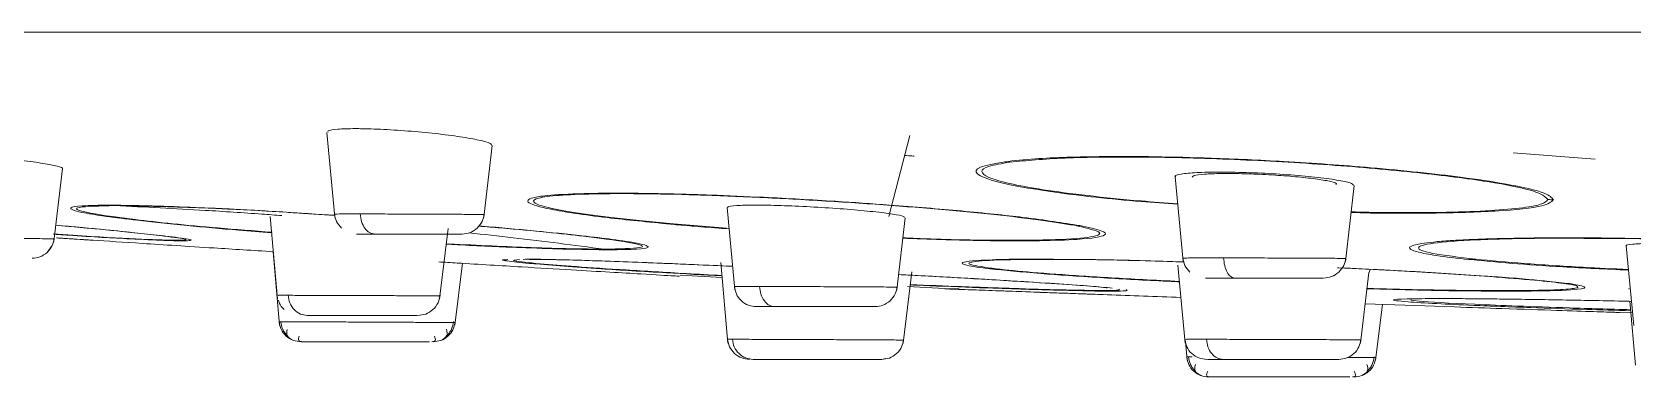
# Model space of a CAD drawing. Extents: x 2239 to 2659, y -1043 to -449.
# Drawn here: x 2348.41 to 2355.69, y -604.56 to -602.99 of the extents above; entities that cross this region are included whole.
import ezdxf

# ---------------------------------------------------------------- set-up
doc = ezdxf.new("R2010")
doc.units = 0
doc.header["$LTSCALE"] = 7
doc.header["$MEASUREMENT"] = 0
doc.layers.get('0').update_dxf_attribs({"color": 2, "linetype": 'CONTINUOUS'})

msp = doc.modelspace()

# ---------------------------------------------------------------- linework, layer by layer
at = {"color": 8, "linetype": 'Continuous', "lineweight": 15}
for p, q in [((2362.2509, -602.9948), (2340.4286, -602.9948)), ((2351.5668, -603.8864), (2351.326, -603.8675)), ((2348.8581, -603.9059), (2348.9931, -603.9206)), ((2348.8755, -603.9078), (2349.015, -603.9224)), ((2353.6842, -604.4722), (2353.66, -604.4721))]:
    msp.add_line(p, q, dxfattribs=at)
at = {"color": 7, "linetype": 'Continuous', "lineweight": 15}
for p, q in [((2349.7498, -603.4513), (2349.7858, -603.8366)), ((2350.4632, -603.8366), (2350.5013, -603.5102)), ((2352.3046, -603.8336), (2352.401, -603.4659)), ((2355.1443, -603.5445), (2355.5172, -603.5733)), ((2348.508, -603.9467), (2348.5474, -603.616)), ((2353.6072, -603.6526), (2353.6443, -604.038)), ((2354.3815, -604.038), (2354.4209, -603.6925)), ((2351.5694, -603.7929), (2351.6042, -604.1678)), ((2349.4914, -603.8338), (2349.525, -604.208)), ((2349.6431, -603.8196), (2349.7865, -603.8291)), ((2349.6971, -603.8225), (2349.7862, -603.8281)), ((2352.3415, -604.1678), (2352.3801, -603.839)), ((2350.2623, -604.208), (2350.3008, -603.888)), ((2355.6292, -603.9344), (2355.53, -603.9327)), ((2348.4776, -603.9971), (2348.5005, -603.966)), ((2349.5046, -603.9936), (2349.5338, -604.3276)), ((2355.6584, -603.9676), (2355.6932, -604.3293)), ((2350.3313, -604.3276), (2350.3658, -604.0466)), ((2351.5411, -604.0429), (2351.5735, -604.4091)), ((2352.3706, -604.4091), (2352.41, -604.0853)), ((2353.1588, -604.0294), (2353.102, -604.029)), ((2353.6203, -604.0548), (2353.6528, -604.4091)), ((2354.4499, -604.4091), (2354.4879, -604.0884)), ((2354.4902, -604.0876), (2354.4937, -604.0745)), ((2354.7551, -604.0883), (2355.0138, -604.105)), ((2354.772, -604.0887), (2355.0199, -604.1051)), ((2351.3564, -604.1008), (2351.547, -604.1103)), ((2352.3498, -604.0973), (2352.6765, -604.1152)), ((2352.3907, -604.1524), (2352.5865, -604.1622)), ((2355.6702, -604.1608), (2355.6705, -604.1644)), ((2354.471, -604.2309), (2354.8782, -604.2449)), ((2354.519, -604.4876), (2354.5502, -604.2336)), ((2354.6816, -604.2089), (2354.7763, -604.207)), ((2355.6755, -604.2192), (2355.7015, -604.5094)), ((2355.6005, -604.2681), (2355.6875, -604.2699)), ((2353.6528, -604.4091), (2353.6528, -604.4092)), ((2353.6538, -604.4012), (2353.6614, -604.4876)), ((2352.273, -604.4834), (2352.2919, -604.4799))]:
    msp.add_line(p, q, dxfattribs=at)
for centre, radius, start, end in [((2352.8821, -603.1126), 0.4747, 264.01658, 266.83003), ((2355.3507, -603.1861), 0.5721, 265.19477, 267.75945), ((2351.3078, -603.7103), 0.1582, 271.67166, 276.58876), ((2353.1827, -603.4055), 0.4694, 265.87516, 268.84498), ((2349.0439, -603.4407), 0.4826, 263.96204, 266.56881), ((2350.709, -603.5451), 0.5036, 267.14885, 271.13528), ((2352.7809, -603.5515), 0.5202, 268.2544, 271.35769), ((2354.7671, -603.933), 0.1558, 265.60331, 271.80096), ((2354.9428, -603.6149), 0.4143, 270.02856, 274.391), ((2352.6971, -603.9639), 0.1528, 262.27624, 269.63812)]:
    msp.add_arc(centre, radius, start, end, dxfattribs=at)
for points, knots in [([(2350.4961, -603.5096), (2350.4974, -603.5079), (2350.5013, -603.5025), (2350.4622, -603.4903), (2350.3853, -603.4749), (2350.2763, -603.4598), (2350.1507, -603.4469), (2350.0224, -603.4378), (2349.9325, -603.4345), (2349.8558, -603.4339), (2349.7943, -603.436), (2349.7516, -603.4422), (2349.754, -603.4485), (2349.7549, -603.4508)], [0, 0, 0, 0, 0.051295, 0.158063, 0.265348, 0.372916, 0.480386, 0.587417, 0.693854, 0.726947, 0.832884, 0.938819, 1, 1, 1, 1]), ([(2348.5454, -603.6158), (2348.5461, -603.6156), (2348.5532, -603.6132), (2348.5265, -603.605), (2348.4644, -603.5923), (2348.3648, -603.5781), (2348.2441, -603.5644), (2348.1146, -603.5526), (2347.9921, -603.5443), (2347.9124, -603.5412), (2347.8778, -603.541), (2347.8696, -603.541)], [0, 0, 0, 0, 0.014594, 0.148651, 0.283246, 0.418367, 0.553769, 0.689075, 0.823935, 0.958194, 1, 1, 1, 1]), ([(2352.3772, -603.5564), (2352.3894, -603.5571), (2352.4068, -603.5581), (2352.4171, -603.5589), (2352.4202, -603.5591)], [0, 0, 0, 0, 0.693593, 1, 1, 1, 1]), ([(2352.8326, -603.5846), (2352.876, -603.58), (2352.9901, -603.5677), (2353.2305, -603.56), (2353.5139, -603.561), (2353.7908, -603.5682), (2354.1275, -603.5837), (2354.5299, -603.6124), (2354.8764, -603.649), (2355.1428, -603.6893), (2355.3013, -603.7255), (2355.3201, -603.748), (2355.3284, -603.7578)], [0, 0, 0, 0, 0.075029, 0.197005, 0.27133, 0.346513, 0.439645, 0.554584, 0.691245, 0.778975, 0.903378, 1, 1, 1, 1]), ([(2352.8558, -603.5865), (2352.9319, -603.5793), (2353.0839, -603.5649), (2353.4506, -603.561), (2353.8741, -603.5723), (2354.3143, -603.5973), (2354.7205, -603.6331), (2355.0446, -603.6748), (2355.2635, -603.7184), (2355.2897, -603.7436), (2355.3028, -603.7562)], [0, 0, 0, 0, 0.125231, 0.250189, 0.375104, 0.500016, 0.624967, 0.749984, 0.875039, 1, 1, 1, 1]), ([(2354.4191, -603.6923), (2354.4165, -603.6887), (2354.411, -603.681), (2354.3469, -603.6677), (2354.2471, -603.6545), (2354.1196, -603.6431), (2353.9808, -603.635), (2353.8764, -603.6321), (2353.7827, -603.6314), (2353.6992, -603.6332), (2353.631, -603.64), (2353.6014, -603.6469), (2353.609, -603.6518), (2353.6099, -603.6524)], [0, 0, 0, 0, 0.097622, 0.204728, 0.31202, 0.419262, 0.526235, 0.632834, 0.666047, 0.772328, 0.878599, 0.985058, 1, 1, 1, 1]), ([(2353.6849, -603.6554), (2353.686, -603.6527), (2353.6882, -603.6469), (2353.7364, -603.6409), (2353.7969, -603.6385), (2353.8685, -603.6381), (2353.9501, -603.6396), (2354.0626, -603.6451), (2354.1694, -603.6535), (2354.2595, -603.6638), (2354.3191, -603.6748), (2354.3461, -603.6832), (2354.3399, -603.6868), (2354.3386, -603.6876)], [0, 0, 0, 0, 0.09063, 0.1967614, 0.3025035, 0.3355518, 0.4409608, 0.5463624, 0.6519865, 0.757995, 0.864358, 0.9708769, 1, 1, 1, 1]), ([(2351.3125, -603.8684), (2351.2119, -603.8586), (2350.9837, -603.8363), (2350.7572, -603.8017), (2350.6496, -603.7704), (2350.6665, -603.7501), (2350.7569, -603.7361), (2350.9161, -603.7276), (2351.1751, -603.7269), (2351.467, -603.7345), (2351.7592, -603.7469), (2352.0375, -603.7624), (2352.3447, -603.7835), (2352.6426, -603.8083), (2352.9591, -603.8409), (2353.0959, -603.8626), (2353.1733, -603.8749)], [0, 0, 0, 0, 0.074615, 0.16938, 0.250129, 0.329998, 0.374963, 0.445821, 0.527698, 0.594305, 0.645628, 0.711559, 0.762412, 0.834132, 0.906183, 1, 1, 1, 1]), ([(2351.326, -603.8675), (2351.2425, -603.8594), (2351.0754, -603.8434), (2350.8844, -603.8182), (2350.7502, -603.7939), (2350.6843, -603.7718), (2350.6894, -603.7532), (2350.7652, -603.7393), (2350.9088, -603.731), (2351.1093, -603.7287), (2351.3582, -603.7326), (2351.642, -603.7427), (2351.9431, -603.758), (2352.2462, -603.7775), (2352.534, -603.8002), (2352.7904, -603.8249), (2353.007, -603.8501), (2353.1016, -603.8659), (2353.149, -603.8738)], [0, 0, 0, 0, 0.062538, 0.125102, 0.187667, 0.250202, 0.312721, 0.375203, 0.437696, 0.500186, 0.562621, 0.625086, 0.68759, 0.750068, 0.812531, 0.87498, 0.937473, 1, 1, 1, 1]), ([(2348.759, -603.7821), (2348.7633, -603.7825), (2348.772, -603.7833), (2348.7807, -603.7838), (2348.785, -603.784)], [0, 0, 0, 0, 0.499933, 1, 1, 1, 1]), ([(2352.3747, -603.8383), (2352.3753, -603.8367), (2352.3769, -603.8324), (2352.328, -603.8229), (2352.2392, -603.8115), (2352.1185, -603.8004), (2351.982, -603.7911), (2351.8447, -603.7845), (2351.7501, -603.7822), (2351.6704, -603.7817), (2351.6084, -603.7835), (2351.5686, -603.7877), (2351.5735, -603.7919), (2351.575, -603.7931)], [0, 0, 0, 0, 0.066406, 0.173371, 0.280551, 0.387838, 0.49507, 0.602122, 0.708938, 0.742356, 0.848977, 0.955597, 1, 1, 1, 1]), ([(2348.5167, -603.8732), (2348.5543, -603.8766), (2348.6782, -603.8878), (2348.795, -603.899), (2348.8518, -603.9052), (2348.8581, -603.9059)], [0, 0, 0, 0, 0.2791234, 0.9198013, 1, 1, 1, 1]), ([(2348.5168, -603.873), (2348.5988, -603.8804), (2348.7474, -603.8939), (2348.8359, -603.9035), (2348.8755, -603.9078)], [0, 0, 0, 0, 0.552317, 1, 1, 1, 1]), ([(2349.7844, -603.8213), (2349.7865, -603.8333), (2349.7909, -603.8583), (2349.8078, -603.8773), (2349.8165, -603.8871)], [0, 0, 0, 0, 0.481964, 1, 1, 1, 1]), ([(2349.9014, -603.8221), (2349.9029, -603.8339), (2349.906, -603.8583), (2349.9214, -603.8887), (2349.9427, -603.9095), (2349.9589, -603.9121), (2349.9667, -603.9134)], [0, 0, 0, 0, 0.241134, 0.499926, 0.758782, 1, 1, 1, 1]), ([(2350.4328, -603.8871), (2350.4416, -603.8773), (2350.4585, -603.8583), (2350.4628, -603.8333), (2350.4649, -603.8213)], [0, 0, 0, 0, 0.518036, 1, 1, 1, 1]), ([(2348.4776, -603.9971), (2348.4863, -603.9873), (2348.5032, -603.9683), (2348.5076, -603.9433), (2348.5097, -603.9313)], [0, 0, 0, 0, 0.518035, 1, 1, 1, 1]), ([(2348.6865, -603.9416), (2348.6662, -603.9403), (2348.596, -603.9358), (2348.5373, -603.9319), (2348.5255, -603.9312), (2348.5194, -603.9308)], [0, 0, 0, 0, 0.16547, 0.574101, 1, 1, 1, 1]), ([(2348.5298, -603.9315), (2348.5368, -603.9319), (2348.5547, -603.9331), (2348.6799, -603.9412), (2348.9049, -603.9557), (2349.1917, -603.974), (2349.4142, -603.9879), (2349.5058, -603.9937)], [0, 0, 0, 0, 0.135051, 0.347266, 0.577678, 0.82621, 1, 1, 1, 1]), ([(2349.9667, -603.9134), (2349.945, -603.9134), (2349.9013, -603.9134), (2349.8903, -603.9134), (2349.8847, -603.9134)], [0, 0, 0, 0, 0.497922, 1, 1, 1, 1]), ([(2350.3629, -603.9134), (2350.3615, -603.9134), (2350.3585, -603.9134), (2350.3102, -603.9134), (2350.2346, -603.9134), (2350.1417, -603.9134), (2350.0449, -603.9134), (2349.9927, -603.9134), (2349.9667, -603.9134)], [0, 0, 0, 0, 0.144827, 0.316088, 0.487316, 0.658439, 0.829819, 1, 1, 1, 1]), ([(2350.4328, -603.8871), (2350.4223, -603.8949), (2350.4019, -603.9101), (2350.3767, -603.9123), (2350.3645, -603.9134)], [0, 0, 0, 0, 0.5179668, 1, 1, 1, 1]), ([(2355.5023, -603.931), (2355.5591, -603.9315), (2355.6405, -603.9323), (2355.7511, -603.9342), (2355.8574, -603.9363), (2355.9941, -603.9397), (2356.2333, -603.9472), (2356.4117, -603.9554), (2356.5359, -603.961)], [0, 0, 0, 0, 0.173825, 0.249313, 0.324775, 0.482186, 0.639418, 1, 1, 1, 1]), ([(2355.5801, -603.9338), (2355.6099, -603.9339), (2355.7666, -603.9342), (2356.1018, -603.9431), (2356.3827, -603.9555), (2356.5232, -603.9617)], [0, 0, 0, 0, 0.105029, 0.552439, 1, 1, 1, 1]), ([(2348.4776, -603.9971), (2348.467, -604.0049), (2348.4467, -604.0201), (2348.4214, -604.0223), (2348.4092, -604.0234)], [0, 0, 0, 0, 0.517965, 1, 1, 1, 1]), ([(2351.0111, -603.9823), (2351.0153, -603.9828), (2351.0238, -603.9839), (2351.0323, -603.9846), (2351.0366, -603.985)], [0, 0, 0, 0, 0.500037, 1, 1, 1, 1]), ([(2353.6428, -604.0213), (2353.6449, -604.0333), (2353.6492, -604.0583), (2353.6661, -604.0773), (2353.6749, -604.0871)], [0, 0, 0, 0, 0.481971, 1, 1, 1, 1]), ([(2354.3512, -604.0871), (2354.36, -604.0773), (2354.3769, -604.0583), (2354.3813, -604.0333), (2354.3834, -604.0213)], [0, 0, 0, 0, 0.518029, 1, 1, 1, 1]), ([(2356.5264, -603.9944), (2356.5235, -603.992), (2356.5174, -603.9869), (2356.4487, -603.978), (2356.342, -603.9692), (2356.206, -603.9616), (2356.0578, -603.9562), (2355.9462, -603.9543), (2355.8459, -603.9539), (2355.7564, -603.955), (2355.6837, -603.9596), (2355.652, -603.9642), (2355.6601, -603.9674), (2355.661, -603.9677)], [0, 0, 0, 0, 0.097431, 0.204523, 0.311681, 0.418824, 0.525882, 0.632819, 0.666265, 0.773112, 0.879956, 0.986858, 1, 1, 1, 1]), ([(2350.258, -604.0401), (2350.2862, -604.0418), (2350.4205, -604.05), (2350.5408, -604.0572), (2350.6357, -604.0629)], [0, 0, 0, 0, 0.210396, 1, 1, 1, 1]), ([(2350.6357, -604.0629), (2350.7131, -604.0675), (2350.9309, -604.0805), (2351.1822, -604.0952), (2351.3308, -604.1039), (2351.3469, -604.1048), (2351.353, -604.1052)], [0, 0, 0, 0, 0.190542, 0.536196, 0.824326, 1, 1, 1, 1]), ([(2350.6422, -604.0286), (2350.6547, -604.0281), (2350.6901, -604.0268), (2350.8804, -604.0318), (2351.1742, -604.0417), (2351.4521, -604.054), (2351.5943, -604.0603)], [0, 0, 0, 0, 0.1354, 0.382373, 0.683939, 1, 1, 1, 1]), ([(2350.6712, -604.0292), (2350.7031, -604.0291), (2350.7797, -604.0288), (2351.0445, -604.0371), (2351.3345, -604.0482), (2351.5354, -604.0575), (2351.5942, -604.0602)], [0, 0, 0, 0, 0.227933, 0.547567, 0.867373, 1, 1, 1, 1]), ([(2353.1191, -604.0289), (2353.1654, -604.0291), (2353.3099, -604.0298), (2353.5111, -604.0359), (2353.6477, -604.04)], [0, 0, 0, 0, 0.320687, 1, 1, 1, 1]), ([(2353.1307, -604.0292), (2353.131, -604.0292), (2353.2226, -604.0292), (2353.4063, -604.0326), (2353.5974, -604.0388), (2353.6478, -604.0404)], [0, 0, 0, 0, 0.003042, 0.736683, 1, 1, 1, 1]), ([(2353.8279, -604.0221), (2353.8291, -604.0339), (2353.8314, -604.0583), (2353.8432, -604.0887), (2353.8594, -604.1095), (2353.8718, -604.1121), (2353.8777, -604.1134)], [0, 0, 0, 0, 0.2412776, 0.5000729, 0.7587863, 1, 1, 1, 1]), ([(2354.3512, -604.0871), (2354.3407, -604.095), (2354.3203, -604.1101), (2354.2951, -604.1123), (2354.2829, -604.1134)], [0, 0, 0, 0, 0.517961, 1, 1, 1, 1]), ([(2354.3463, -604.0668), (2354.3479, -604.0669), (2354.4941, -604.0726), (2354.6253, -604.0805), (2354.7551, -604.0883)], [0, 0, 0, 0, 0.011083, 1, 1, 1, 1]), ([(2354.3656, -604.0676), (2354.4068, -604.0694), (2354.5016, -604.0736), (2354.6226, -604.0802), (2354.7159, -604.0854), (2354.7594, -604.088), (2354.772, -604.0887)], [0, 0, 0, 0, 0.2847027, 0.654749, 0.9007187, 1, 1, 1, 1]), ([(2351.6027, -604.1513), (2351.6049, -604.1631), (2351.6095, -604.1877), (2351.633, -604.2184), (2351.6655, -604.2395), (2351.6904, -604.2421), (2351.7024, -604.2434)], [0, 0, 0, 0, 0.240831, 0.499562, 0.758596, 1, 1, 1, 1]), ([(2351.717, -604.1521), (2351.7186, -604.1639), (2351.7219, -604.1883), (2351.7381, -604.2187), (2351.7605, -604.2395), (2351.7776, -604.2421), (2351.7859, -604.2434)], [0, 0, 0, 0, 0.241134, 0.499947, 0.758776, 1, 1, 1, 1]), ([(2352.3113, -604.2171), (2352.32, -604.2073), (2352.3369, -604.1883), (2352.3413, -604.1633), (2352.3434, -604.1513)], [0, 0, 0, 0, 0.518032, 1, 1, 1, 1]), ([(2352.3498, -604.0976), (2352.3786, -604.0991), (2352.5022, -604.1054), (2352.6119, -604.1118), (2352.6961, -604.1166)], [0, 0, 0, 0, 0.23325, 1, 1, 1, 1]), ([(2352.5598, -604.1625), (2352.5653, -604.1628), (2352.5762, -604.1632), (2352.5871, -604.1632), (2352.5925, -604.1632)], [0, 0, 0, 0, 0.49993, 1, 1, 1, 1]), ([(2352.5864, -604.1636), (2352.5824, -604.1634), (2352.5701, -604.1629), (2352.7497, -604.1696), (2353.0175, -604.1793), (2353.2954, -604.1894), (2353.5194, -604.1974), (2353.6337, -604.2015)], [0, 0, 0, 0, 0.151095, 0.457379, 0.628198, 0.810223, 1, 1, 1, 1]), ([(2353.2739, -604.1886), (2353.1771, -604.1851), (2352.9415, -604.1766), (2352.6921, -604.1674), (2352.6165, -604.1647), (2352.5835, -604.1635)], [0, 0, 0, 0, 0.281726, 0.6861327, 1, 1, 1, 1]), ([(2352.6252, -604.1621), (2352.6197, -604.1624), (2352.6089, -604.163), (2352.598, -604.1631), (2352.5925, -604.1632)], [0, 0, 0, 0, 0.499891, 1, 1, 1, 1]), ([(2352.6765, -604.1152), (2352.7664, -604.1206), (2352.9462, -604.1313), (2353.146, -604.1449), (2353.2667, -604.154), (2353.2929, -604.1573), (2353.298, -604.1579)], [0, 0, 0, 0, 0.308472, 0.617101, 0.925767, 1, 1, 1, 1]), ([(2352.6961, -604.1166), (2352.7992, -604.1228), (2353.0364, -604.1369), (2353.2536, -604.1519), (2353.3067, -604.1579), (2353.3211, -604.1595)], [0, 0, 0, 0, 0.358992, 0.825891, 1, 1, 1, 1]), ([(2353.7447, -604.1134), (2353.7442, -604.1134), (2353.7432, -604.1134), (2353.7925, -604.1134), (2353.8494, -604.1134), (2353.8777, -604.1134)], [0, 0, 0, 0, 0.333849, 0.668217, 1, 1, 1, 1]), ([(2353.8777, -604.1134), (2353.9102, -604.1134), (2353.9754, -604.1134), (2354.0849, -604.1134), (2354.1812, -604.1134), (2354.255, -604.1134), (2354.2722, -604.1134), (2354.2807, -604.1134)], [0, 0, 0, 0, 0.199458, 0.400696, 0.6016, 0.802615, 1, 1, 1, 1]), ([(2349.5296, -604.2141), (2349.5305, -604.2182), (2349.5342, -604.2349), (2349.5464, -604.2475), (2349.5557, -604.2571)], [0, 0, 0, 0, 0.241046, 1, 1, 1, 1]), ([(2349.6595, -604.2834), (2349.6491, -604.2821), (2349.6277, -604.2795), (2349.5997, -604.2587), (2349.5793, -604.2283), (2349.5752, -604.2039), (2349.5732, -604.1921)], [0, 0, 0, 0, 0.241218, 0.500059, 0.758866, 1, 1, 1, 1]), ([(2350.2321, -604.2571), (2350.2408, -604.2473), (2350.2577, -604.2283), (2350.2621, -604.2033), (2350.2642, -604.1913)], [0, 0, 0, 0, 0.518032, 1, 1, 1, 1]), ([(2352.3113, -604.2171), (2352.3007, -604.2249), (2352.2803, -604.2401), (2352.2551, -604.2423), (2352.2429, -604.2434)], [0, 0, 0, 0, 0.518045, 1, 1, 1, 1]), ([(2354.8035, -604.2068), (2354.8136, -604.207), (2354.8339, -604.2076), (2354.8542, -604.2061), (2354.8643, -604.2053)], [0, 0, 0, 0, 0.499991, 1, 1, 1, 1]), ([(2354.8035, -604.2068), (2354.8348, -604.2068), (2354.8979, -604.207), (2355.0082, -604.2079), (2355.1233, -604.2093), (2355.2414, -604.211), (2355.3677, -604.2131), (2355.5015, -604.2156), (2355.6067, -604.2177), (2355.6686, -604.2191), (2355.6826, -604.2194)], [0, 0, 0, 0, 0.154243, 0.310599, 0.440411, 0.57049, 0.702369, 0.832669, 0.962216, 1, 1, 1, 1]), ([(2350.3328, -604.3156), (2350.329, -604.3156), (2350.3208, -604.3156), (2350.2616, -604.3154), (2350.1882, -604.3151), (2350.1153, -604.3147), (2350.0284, -604.3143), (2349.9328, -604.3138), (2349.8372, -604.3134), (2349.7506, -604.3129), (2349.6777, -604.3126), (2349.6041, -604.3122), (2349.5445, -604.312), (2349.5363, -604.3121), (2349.5324, -604.3121)], [0, 0, 0, 0, 0.098911, 0.214986, 0.279765, 0.348862, 0.42227, 0.499983, 0.577388, 0.650559, 0.719498, 0.784211, 0.900464, 1, 1, 1, 1]), ([(2349.5325, -604.3121), (2349.5348, -604.3239), (2349.5395, -604.3483), (2349.563, -604.3787), (2349.5954, -604.3995), (2349.6201, -604.4021), (2349.6321, -604.4034)], [0, 0, 0, 0, 0.241142, 0.499942, 0.758783, 1, 1, 1, 1]), ([(2349.5393, -604.3113), (2349.5416, -604.3232), (2349.545, -604.3414), (2349.5579, -604.3631), (2349.5668, -604.3724), (2349.5714, -604.3771)], [0, 0, 0, 0, 0.480827, 0.738086, 1, 1, 1, 1]), ([(2349.6595, -604.2834), (2349.6806, -604.2834), (2349.7229, -604.2834), (2349.822, -604.2834), (2349.9296, -604.2834), (2350.0329, -604.2834), (2350.1131, -604.2834), (2350.1602, -604.2834), (2350.16, -604.2834), (2350.1599, -604.2834)], [0, 0, 0, 0, 0.1487754, 0.2988682, 0.4487107, 0.5986416, 0.7486084, 0.8985272, 1, 1, 1, 1]), ([(2350.2321, -604.2571), (2350.2215, -604.2649), (2350.2012, -604.2801), (2350.1759, -604.2823), (2350.1637, -604.2834)], [0, 0, 0, 0, 0.517965, 1, 1, 1, 1]), ([(2350.2939, -604.3771), (2350.2984, -604.3724), (2350.3072, -604.3631), (2350.3199, -604.3414), (2350.3232, -604.3232), (2350.3254, -604.3113)], [0, 0, 0, 0, 0.261954, 0.519216, 1, 1, 1, 1]), ([(2351.7859, -604.2434), (2351.7642, -604.2434), (2351.7205, -604.2434), (2351.6964, -604.2434), (2351.7028, -604.2434), (2351.703, -604.2434)], [0, 0, 0, 0, 0.490225, 0.984816, 1, 1, 1, 1]), ([(2352.2431, -604.2434), (2352.2398, -604.2434), (2352.2333, -604.2434), (2352.1731, -604.2434), (2352.0847, -604.2434), (2351.979, -604.2434), (2351.8708, -604.2434), (2351.8141, -604.2434), (2351.7859, -604.2434)], [0, 0, 0, 0, 0.162627, 0.330344, 0.498029, 0.665609, 0.833449, 1, 1, 1, 1]), ([(2354.8782, -604.2449), (2354.9515, -604.2474), (2355.128, -604.2534), (2355.3499, -604.2608), (2355.5167, -604.2664), (2355.6203, -604.2698), (2355.6065, -604.2694), (2355.6004, -604.2692)], [0, 0, 0, 0, 0.16759, 0.403636, 0.624141, 0.835638, 1, 1, 1, 1]), ([(2355.5954, -604.2684), (2355.6009, -604.2688), (2355.6117, -604.2696), (2355.6226, -604.2699), (2355.6281, -604.2701)], [0, 0, 0, 0, 0.500094, 1, 1, 1, 1]), ([(2349.5695, -604.3472), (2349.5676, -604.3581), (2349.564, -604.3792), (2349.5864, -604.3912), (2349.5972, -604.3971)], [0, 0, 0, 0, 0.514657, 1, 1, 1, 1]), ([(2349.638, -604.4034), (2349.631, -604.4023), (2349.6162, -604.3999), (2349.6208, -604.3849), (2349.6232, -604.3771)], [0, 0, 0, 0, 0.4763682, 1, 1, 1, 1]), ([(2350.2386, -604.3771), (2350.2416, -604.3849), (2350.2475, -604.3999), (2350.2335, -604.4023), (2350.2269, -604.4034)], [0, 0, 0, 0, 0.5237317, 1, 1, 1, 1]), ([(2350.2335, -604.4034), (2350.2451, -604.4022), (2350.2692, -604.3997), (2350.301, -604.38), (2350.3247, -604.3508), (2350.3301, -604.327), (2350.3327, -604.3155)], [0, 0, 0, 0, 0.240378, 0.498293, 0.757094, 1, 1, 1, 1]), ([(2350.2684, -604.3971), (2350.2791, -604.3911), (2350.301, -604.3788), (2350.2962, -604.3572), (2350.2938, -604.346)], [0, 0, 0, 0, 0.48538, 1, 1, 1, 1]), ([(2349.6321, -604.4034), (2349.6366, -604.4034), (2349.6456, -604.4034), (2349.7147, -604.4034), (2349.8143, -604.4034), (2349.9325, -604.4034), (2350.0515, -604.4034), (2350.149, -604.4034), (2350.2069, -604.4034), (2350.2148, -604.4034), (2350.2164, -604.4034)], [0, 0, 0, 0, 0.137009, 0.2753, 0.413351, 0.551486, 0.689648, 0.827764, 0.966131, 1, 1, 1, 1]), ([(2351.5719, -604.3913), (2351.574, -604.4033), (2351.5783, -604.4283), (2351.5952, -604.4473), (2351.604, -604.4571)], [0, 0, 0, 0, 0.48213, 1, 1, 1, 1]), ([(2351.5937, -604.3921), (2351.5959, -604.4039), (2351.6003, -604.4283), (2351.6226, -604.4587), (2351.6532, -604.4795), (2351.6766, -604.4821), (2351.6879, -604.4834)], [0, 0, 0, 0, 0.241277, 0.500063, 0.758795, 1, 1, 1, 1]), ([(2351.6039, -604.4569), (2351.6142, -604.4647), (2351.6344, -604.4799), (2351.6594, -604.4822), (2351.6715, -604.4834)], [0, 0, 0, 0, 0.51601, 1, 1, 1, 1]), ([(2352.3716, -604.3954), (2352.3696, -604.4059), (2352.3651, -604.4292), (2352.3421, -604.4588), (2352.3093, -604.4797), (2352.2843, -604.4822), (2352.2722, -604.4834)], [0, 0, 0, 0, 0.21846, 0.485143, 0.751821, 1, 1, 1, 1]), ([(2353.6512, -604.3913), (2353.6534, -604.4031), (2353.6579, -604.4277), (2353.6814, -604.4584), (2353.7139, -604.4795), (2353.7388, -604.4821), (2353.7508, -604.4834)], [0, 0, 0, 0, 0.240839, 0.499572, 0.758602, 1, 1, 1, 1]), ([(2353.7496, -604.3921), (2353.7513, -604.4039), (2353.7549, -604.4283), (2353.7726, -604.4587), (2353.797, -604.4795), (2353.8157, -604.4821), (2353.8247, -604.4834)], [0, 0, 0, 0, 0.241272, 0.500068, 0.758789, 1, 1, 1, 1]), ([(2354.3523, -604.4834), (2354.3643, -604.4821), (2354.3892, -604.4795), (2354.4217, -604.4584), (2354.4452, -604.4277), (2354.4497, -604.4031), (2354.4519, -604.3913)], [0, 0, 0, 0, 0.241397, 0.500432, 0.759162, 1, 1, 1, 1]), ([(2351.6879, -604.4834), (2351.7048, -604.4834), (2351.7389, -604.4834), (2351.8369, -604.4834), (2351.9529, -604.4834), (2352.0723, -604.4834), (2352.1773, -604.4834), (2352.2469, -604.4834), (2352.278, -604.4834), (2352.2711, -604.4834), (2352.2703, -604.4834)], [0, 0, 0, 0, 0.139198, 0.279697, 0.419957, 0.560299, 0.700668, 0.840993, 0.981571, 1, 1, 1, 1]), ([(2353.6601, -604.4721), (2353.6623, -604.4839), (2353.6671, -604.5083), (2353.6906, -604.5387), (2353.723, -604.5595), (2353.7477, -604.5621), (2353.7596, -604.5634)], [0, 0, 0, 0, 0.241142, 0.499945, 0.75878, 1, 1, 1, 1]), ([(2353.6674, -604.4713), (2353.6697, -604.4832), (2353.6731, -604.5014), (2353.686, -604.5231), (2353.695, -604.5324), (2353.6995, -604.5371)], [0, 0, 0, 0, 0.480824, 0.738079, 1, 1, 1, 1]), ([(2353.6992, -604.5072), (2353.6967, -604.5181), (2353.6918, -604.5393), (2353.714, -604.5512), (2353.7248, -604.5571)], [0, 0, 0, 0, 0.513988, 1, 1, 1, 1]), ([(2353.8247, -604.4834), (2353.8015, -604.4834), (2353.7585, -604.4834), (2353.7553, -604.4834), (2353.7538, -604.4834)], [0, 0, 0, 0, 0.538625, 1, 1, 1, 1]), ([(2354.3493, -604.4834), (2354.3502, -604.4834), (2354.357, -604.4834), (2354.325, -604.4834), (2354.2548, -604.4834), (2354.149, -604.4834), (2354.0302, -604.4834), (2353.9121, -604.4834), (2353.8538, -604.4834), (2353.8247, -604.4834)], [0, 0, 0, 0, 0.0249259, 0.1876056, 0.3503269, 0.5130347, 0.6756314, 0.8384887, 1, 1, 1, 1]), ([(2354.4212, -604.5634), (2354.4328, -604.5622), (2354.4569, -604.5597), (2354.4887, -604.54), (2354.5124, -604.5108), (2354.5178, -604.487), (2354.5204, -604.4755)], [0, 0, 0, 0, 0.240376, 0.49829, 0.757092, 1, 1, 1, 1]), ([(2354.4561, -604.5571), (2354.4666, -604.5511), (2354.4883, -604.5388), (2354.4823, -604.5172), (2354.4792, -604.506)], [0, 0, 0, 0, 0.486067, 1, 1, 1, 1]), ([(2354.481, -604.5371), (2354.4855, -604.5324), (2354.4943, -604.5231), (2354.507, -604.5014), (2354.5103, -604.4832), (2354.5125, -604.4713)], [0, 0, 0, 0, 0.261949, 0.519217, 1, 1, 1, 1]), ([(2353.7661, -604.5634), (2353.7595, -604.5623), (2353.7458, -604.56), (2353.7522, -604.5449), (2353.7555, -604.5371)], [0, 0, 0, 0, 0.477809, 1, 1, 1, 1]), ([(2353.7596, -604.5634), (2353.7646, -604.5634), (2353.7745, -604.5634), (2353.8505, -604.5634), (2353.9601, -604.5634), (2354.0901, -604.5634), (2354.221, -604.5634), (2354.3283, -604.5634), (2354.392, -604.5634), (2354.4007, -604.5634), (2354.4024, -604.5634)], [0, 0, 0, 0, 0.136982, 0.275281, 0.413342, 0.551485, 0.689654, 0.827773, 0.966146, 1, 1, 1, 1]), ([(2354.4211, -604.5371), (2354.4252, -604.5449), (2354.433, -604.56), (2354.4201, -604.5623), (2354.414, -604.5634)], [0, 0, 0, 0, 0.522259, 1, 1, 1, 1])]:
    msp.add_open_spline(points, degree=3, knots=knots, dxfattribs=at)
at = {"color": 8, "linetype": 'Continuous', "lineweight": 15}
for points, knots in [([(2353.6193, -603.7781), (2353.5632, -603.7741), (2353.3563, -603.7592), (2353.0486, -603.7248), (2352.7939, -603.6802), (2352.6936, -603.6404), (2352.7019, -603.6079), (2352.7886, -603.5925), (2352.8326, -603.5846)], [0, 0, 0, 0, 0.078373, 0.289242, 0.50551, 0.681406, 0.838377, 1, 1, 1, 1]), ([(2353.6191, -603.7756), (2353.5627, -603.7715), (2353.4145, -603.7608), (2353.2037, -603.739), (2352.9989, -603.7121), (2352.8452, -603.6837), (2352.7495, -603.6554), (2352.7192, -603.6288), (2352.747, -603.6047), (2352.8196, -603.5926), (2352.8558, -603.5865)], [0, 0, 0, 0, 0.080566, 0.211949, 0.343391, 0.474835, 0.606223, 0.737532, 0.868772, 1, 1, 1, 1]), ([(2349.498, -603.9075), (2349.4479, -603.9036), (2349.3104, -603.893), (2349.0978, -603.8736), (2348.8936, -603.8523), (2348.7328, -603.832), (2348.6063, -603.8112), (2348.5686, -603.7945), (2348.6227, -603.7839), (2348.7137, -603.7827), (2348.759, -603.7821)], [0, 0, 0, 0, 0.067108, 0.184116, 0.318149, 0.424975, 0.548448, 0.73359, 0.867495, 1, 1, 1, 1]), ([(2349.5001, -603.9052), (2349.4164, -603.8988), (2349.1705, -603.88), (2348.8542, -603.8466), (2348.6245, -603.8128), (2348.5855, -603.7889), (2348.7185, -603.7856), (2348.785, -603.784)], [0, 0, 0, 0, 0.1143024, 0.3357409, 0.5571958, 0.7786373, 1, 1, 1, 1]), ([(2348.759, -603.7821), (2348.8292, -603.7829), (2348.9468, -603.7843), (2349.1877, -603.7938), (2349.4241, -603.8049), (2349.6089, -603.8169), (2349.6971, -603.8225)], [0, 0, 0, 0, 0.313934, 0.525696, 0.773706, 1, 1, 1, 1]), ([(2348.785, -603.784), (2348.8869, -603.7858), (2349.0906, -603.7894), (2349.4244, -603.8049), (2349.6174, -603.8178), (2349.6431, -603.8196)], [0, 0, 0, 0, 0.464176, 0.928568, 1, 1, 1, 1]), ([(2348.785, -603.784), (2348.9222, -603.7907), (2349.1454, -603.8017), (2349.3986, -603.8185), (2349.5149, -603.8272), (2349.5453, -603.8295)], [0, 0, 0, 0, 0.540601, 0.879845, 1, 1, 1, 1]), ([(2355.3284, -603.7578), (2355.3173, -603.7673), (2355.2921, -603.789), (2355.0946, -603.8104), (2354.7884, -603.8196), (2354.5461, -603.8196), (2354.4132, -603.8158), (2354.4069, -603.8156)], [0, 0, 0, 0, 0.222566, 0.508127, 0.752251, 0.988279, 1, 1, 1, 1]), ([(2355.3028, -603.7562), (2355.2962, -603.7638), (2355.2829, -603.779), (2355.1811, -603.7963), (2355.027, -603.809), (2354.8198, -603.8156), (2354.6086, -603.817), (2354.4619, -603.8138), (2354.4072, -603.8126)], [0, 0, 0, 0, 0.178819, 0.357656, 0.536498, 0.715223, 0.893961, 1, 1, 1, 1]), ([(2349.9013, -603.8221), (2349.8768, -603.8221), (2349.8237, -603.8221), (2349.7884, -603.8223), (2349.7861, -603.8225), (2349.7853, -603.8226)], [0, 0, 0, 0, 0.366669, 0.794413, 1, 1, 1, 1]), ([(2350.4638, -603.8251), (2350.4641, -603.8251), (2350.4664, -603.825), (2350.4561, -603.8247), (2350.4298, -603.8243), (2350.3805, -603.8238), (2350.3126, -603.8234), (2350.2207, -603.8229), (2350.1142, -603.8225), (2349.9963, -603.8222), (2349.9332, -603.8221), (2349.9013, -603.8221)], [0, 0, 0, 0, 0.010947, 0.105925, 0.206855, 0.313725, 0.441402, 0.548453, 0.703237, 0.850391, 1, 1, 1, 1]), ([(2351.5784, -603.8901), (2351.5354, -603.8868), (2351.456, -603.8809), (2351.369, -603.8735), (2351.3241, -603.8695), (2351.3125, -603.8684)], [0, 0, 0, 0, 0.467203, 0.861738, 1, 1, 1, 1]), ([(2353.149, -603.8738), (2353.1934, -603.8837), (2353.2821, -603.9036), (2353.2543, -603.9255), (2353.1085, -603.9394), (2352.848, -603.9429), (2352.586, -603.9397), (2352.4112, -603.9325), (2352.3682, -603.9307)], [0, 0, 0, 0, 0.1881534, 0.3759456, 0.5636802, 0.7512269, 0.9388169, 1, 1, 1, 1]), ([(2353.1733, -603.8749), (2353.2111, -603.883), (2353.2855, -603.899), (2353.302, -603.9219), (2353.2032, -603.9376), (2352.9878, -603.9448), (2352.7243, -603.9448), (2352.4859, -603.9366), (2352.3684, -603.9326)], [0, 0, 0, 0, 0.149287, 0.293826, 0.517121, 0.660054, 0.832429, 1, 1, 1, 1]), ([(2348.5075, -603.9352), (2348.5081, -603.9352), (2348.5121, -603.9351), (2348.5005, -603.9349), (2348.4777, -603.9346), (2348.4343, -603.9343), (2348.3752, -603.9338), (2348.3046, -603.9334), (2348.213, -603.933), (2348.1021, -603.9326), (2347.9824, -603.9322), (2347.9255, -603.9321), (2347.897, -603.9321)], [0, 0, 0, 0, 0.014756, 0.092814, 0.17999, 0.275657, 0.371738, 0.467796, 0.56153, 0.707118, 0.853267, 1, 1, 1, 1]), ([(2348.9931, -603.9206), (2349.0375, -603.9263), (2349.1263, -603.9379), (2349.0989, -603.9435), (2348.9488, -603.9391), (2348.741, -603.9286), (2348.5645, -603.917), (2348.5049, -603.913)], [0, 0, 0, 0, 0.222198, 0.443936, 0.665689, 0.887277, 1, 1, 1, 1]), ([(2349.015, -603.9224), (2349.0567, -603.9277), (2349.1288, -603.937), (2349.1403, -603.9448), (2349.0518, -603.9446), (2348.8445, -603.935), (2348.6706, -603.9255), (2348.5312, -603.9159), (2348.5097, -603.9144)], [0, 0, 0, 0, 0.1973346, 0.3402769, 0.5983856, 0.7556746, 0.9621942, 1, 1, 1, 1]), ([(2350.3963, -603.9078), (2350.4633, -603.9152), (2350.6686, -603.9377), (2350.8732, -603.9643), (2351.0111, -603.9823)], [0, 0, 0, 0, 0.3264244, 1, 1, 1, 1]), ([(2350.4397, -603.8777), (2350.4737, -603.8804), (2350.6679, -603.8958), (2350.9397, -603.9246), (2351.1719, -603.9563), (2351.2104, -603.9779), (2351.0775, -603.9808), (2351.0111, -603.9823)], [0, 0, 0, 0, 0.0503331, 0.2877453, 0.5251839, 0.7626215, 1, 1, 1, 1]), ([(2350.4407, -603.8765), (2350.4452, -603.8768), (2350.5358, -603.8841), (2350.7019, -603.8996), (2350.9033, -603.92), (2351.0619, -603.9391), (2351.1886, -603.9584), (2351.2271, -603.9738), (2351.1734, -603.9833), (2351.0819, -603.9844), (2351.0366, -603.985)], [0, 0, 0, 0, 0.006585, 0.131583, 0.271883, 0.383249, 0.516064, 0.713594, 0.858148, 1, 1, 1, 1]), ([(2354.943, -604.0292), (2354.8901, -604.0231), (2354.7913, -604.0118), (2354.7189, -603.9978), (2354.6852, -603.9872), (2354.6723, -603.9793), (2354.6736, -603.9687), (2354.7081, -603.9585), (2354.7802, -603.9494), (2354.8402, -603.9446), (2354.8914, -603.9414), (2354.9263, -603.9396), (2354.9794, -603.9373), (2355.0611, -603.9344), (2355.1858, -603.9318), (2355.3345, -603.9303), (2355.448, -603.9308), (2355.5023, -603.931)], [0, 0, 0, 0, 0.117691, 0.219781, 0.275088, 0.330408, 0.384548, 0.508894, 0.576799, 0.645235, 0.670598, 0.695873, 0.721092, 0.77896, 0.847929, 0.927186, 1, 1, 1, 1]), ([(2354.9745, -604.028), (2354.9004, -604.0191), (2354.7523, -604.0012), (2354.694, -603.9754), (2354.7592, -603.9538), (2354.964, -603.9389), (2355.244, -603.9312), (2355.4785, -603.933), (2355.5801, -603.9338)], [0, 0, 0, 0, 0.173587, 0.346997, 0.520367, 0.693864, 0.867414, 1, 1, 1, 1]), ([(2351.0366, -603.985), (2350.9703, -603.9844), (2350.8564, -603.9832), (2350.6175, -603.9747), (2350.4379, -603.9676), (2350.3155, -603.9605), (2350.2923, -603.9591)], [0, 0, 0, 0, 0.359516, 0.617563, 0.927477, 1, 1, 1, 1]), ([(2351.0111, -603.9823), (2350.911, -603.9811), (2350.7275, -603.9788), (2350.4369, -603.9646), (2350.3048, -603.9581)], [0, 0, 0, 0, 0.545505, 1, 1, 1, 1]), ([(2350.6839, -604.0481), (2350.6453, -604.0442), (2350.5714, -604.0367), (2350.534, -604.0304), (2350.5674, -604.03), (2350.5722, -604.0299)], [0, 0, 0, 0, 0.4830689, 0.9250994, 1, 1, 1, 1]), ([(2350.719, -604.0486), (2350.6693, -604.0437), (2350.57, -604.0338), (2350.6075, -604.0306), (2350.6263, -604.029)], [0, 0, 0, 0, 0.500578, 1, 1, 1, 1]), ([(2351.5464, -604.1037), (2351.4609, -604.099), (2351.2586, -604.0881), (2350.9339, -604.0679), (2350.7773, -604.0555), (2350.6839, -604.0481)], [0, 0, 0, 0, 0.228076, 0.539767, 1, 1, 1, 1]), ([(2351.5463, -604.102), (2351.4916, -604.099), (2351.3336, -604.0905), (2351.1046, -604.0767), (2350.871, -604.0612), (2350.7696, -604.0528), (2350.719, -604.0486)], [0, 0, 0, 0, 0.14979, 0.433007, 0.716405, 1, 1, 1, 1]), ([(2352.765, -604.0714), (2352.7243, -604.066), (2352.645, -604.0553), (2352.6246, -604.04), (2352.7311, -604.0305), (2352.9159, -604.0266), (2353.0606, -604.0283), (2353.1191, -604.0289)], [0, 0, 0, 0, 0.198708, 0.386994, 0.684495, 0.872372, 1, 1, 1, 1]), ([(2352.7932, -604.0715), (2352.7453, -604.0648), (2352.6497, -604.0514), (2352.6812, -604.037), (2352.8335, -604.0284), (2353.0318, -604.0289), (2353.1307, -604.0292)], [0, 0, 0, 0, 0.250761, 0.500984, 0.751141, 1, 1, 1, 1]), ([(2353.6272, -604.1305), (2353.6023, -604.1294), (2353.4715, -604.1236), (2353.2508, -604.1107), (2352.9626, -604.0915), (2352.8347, -604.0785), (2352.765, -604.0714)], [0, 0, 0, 0, 0.064239, 0.3369, 0.638666, 1, 1, 1, 1]), ([(2353.6271, -604.1288), (2353.5707, -604.126), (2353.4105, -604.1183), (2353.1795, -604.1043), (2352.9455, -604.0874), (2352.844, -604.0768), (2352.7932, -604.0715)], [0, 0, 0, 0, 0.15316, 0.435312, 0.717587, 1, 1, 1, 1]), ([(2353.8279, -604.0221), (2353.7962, -604.0221), (2353.7274, -604.0221), (2353.6712, -604.0222), (2353.6455, -604.0226), (2353.6448, -604.0228), (2353.6444, -604.0229)], [0, 0, 0, 0, 0.299123, 0.648075, 0.842186, 1, 1, 1, 1]), ([(2354.3815, -604.0248), (2354.382, -604.0248), (2354.3846, -604.0246), (2354.3705, -604.0243), (2354.3353, -604.0238), (2354.2754, -604.0234), (2354.1837, -604.0228), (2354.0687, -604.0225), (2353.9377, -604.0221), (2353.865, -604.0221), (2353.8279, -604.0221)], [0, 0, 0, 0, 0.023599, 0.133826, 0.250532, 0.384626, 0.503117, 0.692297, 0.843244, 1, 1, 1, 1]), ([(2355.6689, -604.0773), (2355.5664, -604.0727), (2355.3713, -604.0639), (2355.1292, -604.0468), (2355.0056, -604.0351), (2354.943, -604.0292)], [0, 0, 0, 0, 0.353183, 0.672051, 1, 1, 1, 1]), ([(2355.6687, -604.0747), (2355.5992, -604.0715), (2355.4264, -604.0635), (2355.1836, -604.0475), (2355.0442, -604.0345), (2354.9745, -604.028)], [0, 0, 0, 0, 0.251415, 0.625507, 1, 1, 1, 1]), ([(2351.717, -604.1521), (2351.6917, -604.1521), (2351.637, -604.1521), (2351.6044, -604.1522), (2351.6046, -604.1524), (2351.6046, -604.1525)], [0, 0, 0, 0, 0.387981, 0.840863, 1, 1, 1, 1]), ([(2352.3412, -604.1552), (2352.3417, -604.1551), (2352.3436, -604.155), (2352.3294, -604.1547), (2352.2965, -604.1543), (2352.2393, -604.1538), (2352.1628, -604.1534), (2352.0614, -604.1529), (2351.945, -604.1525), (2351.8175, -604.1521), (2351.7505, -604.1521), (2351.717, -604.1521)], [0, 0, 0, 0, 0.031312, 0.124313, 0.223118, 0.327711, 0.45278, 0.556329, 0.706626, 0.853107, 1, 1, 1, 1]), ([(2353.3848, -604.1661), (2353.3901, -604.1687), (2353.398, -604.1726), (2353.2954, -604.1736), (2353.1134, -604.1704), (2352.8225, -604.1613), (2352.5766, -604.1521), (2352.4428, -604.1464), (2352.4028, -604.1446)], [0, 0, 0, 0, 0.223578, 0.338399, 0.57082, 0.788008, 0.936661, 1, 1, 1, 1]), ([(2353.3508, -604.1642), (2353.3541, -604.166), (2353.3607, -604.1698), (2353.2747, -604.1707), (2353.1218, -604.1682), (2352.9059, -604.1622), (2352.6622, -604.1537), (2352.4815, -604.1463), (2352.403, -604.143)], [0, 0, 0, 0, 0.17345, 0.346819, 0.52025, 0.69371, 0.867042, 1, 1, 1, 1]), ([(2355.0199, -604.1051), (2355.045, -604.1067), (2355.1695, -604.1148), (2355.3005, -604.127), (2355.426, -604.1415), (2355.4842, -604.1543), (2355.4547, -604.1663), (2355.2913, -604.173), (2355.0249, -604.1732), (2354.7584, -604.1701), (2354.5579, -604.1643), (2354.4792, -604.162)], [0, 0, 0, 0, 0.0323561, 0.1606038, 0.2517851, 0.360883, 0.4972668, 0.6637183, 0.7897445, 0.9173956, 1, 1, 1, 1]), ([(2355.0138, -604.105), (2355.0868, -604.1106), (2355.2327, -604.1216), (2355.3734, -604.1367), (2355.4451, -604.1498), (2355.439, -604.1602), (2355.3574, -604.1673), (2355.2031, -604.1709), (2354.9869, -604.1708), (2354.7415, -604.1676), (2354.5591, -604.1629), (2354.4793, -604.1609)], [0, 0, 0, 0, 0.11396, 0.227955, 0.341902, 0.455863, 0.569793, 0.683741, 0.797678, 0.911539, 1, 1, 1, 1]), ([(2349.5732, -604.1921), (2349.5556, -604.1921), (2349.5261, -604.192), (2349.5286, -604.1922), (2349.5297, -604.1922)], [0, 0, 0, 0, 0.598734, 1, 1, 1, 1]), ([(2350.2581, -604.1953), (2350.2595, -604.1952), (2350.2626, -604.1951), (2350.2403, -604.1949), (2350.2037, -604.1946), (2350.1474, -604.1941), (2350.077, -604.1937), (2349.9993, -604.1933), (2349.9012, -604.1931), (2349.7842, -604.1927), (2349.6571, -604.1922), (2349.6015, -604.1921), (2349.5732, -604.1921)], [0, 0, 0, 0, 0.062071, 0.139227, 0.22565, 0.315162, 0.404644, 0.494103, 0.574455, 0.711919, 0.853761, 1, 1, 1, 1]), ([(2355.6793, -604.2623), (2355.6112, -604.2604), (2355.4452, -604.2558), (2355.2029, -604.2472), (2354.9705, -604.2381), (2354.7833, -604.2293), (2354.6308, -604.22), (2354.5802, -604.2124), (2354.6412, -604.2076), (2354.75, -604.2071), (2354.8035, -604.2068)], [0, 0, 0, 0, 0.075311, 0.183365, 0.313998, 0.420679, 0.541003, 0.727087, 0.865663, 1, 1, 1, 1]), ([(2355.6789, -604.2578), (2355.5836, -604.2549), (2355.303, -604.2465), (2354.9462, -604.2328), (2354.6677, -604.2176), (2354.677, -604.2118), (2354.6816, -604.2089)], [0, 0, 0, 0, 0.146248, 0.430702, 0.715418, 1, 1, 1, 1]), ([(2351.5937, -604.3921), (2351.5798, -604.3921), (2351.5651, -604.3921), (2351.5728, -604.3921), (2351.5732, -604.3921)], [0, 0, 0, 0, 0.946267, 1, 1, 1, 1]), ([(2352.3716, -604.3954), (2352.3691, -604.3954), (2352.3629, -604.3954), (2352.3048, -604.3951), (2352.2192, -604.3946), (2352.1239, -604.394), (2352.0196, -604.3935), (2351.922, -604.393), (2351.8407, -604.3928), (2351.7472, -604.3924), (2351.6518, -604.3921), (2351.6124, -604.3921), (2351.5937, -604.3921)], [0, 0, 0, 0, 0.094738, 0.235105, 0.32168, 0.418914, 0.526774, 0.604792, 0.678277, 0.748777, 0.88027, 1, 1, 1, 1]), ([(2353.7495, -604.3921), (2353.7255, -604.3921), (2353.6733, -604.3921), (2353.6481, -604.3922), (2353.6521, -604.3923), (2353.6525, -604.3924)], [0, 0, 0, 0, 0.437201, 0.947841, 1, 1, 1, 1]), ([(2354.4494, -604.3951), (2354.4453, -604.3949), (2354.4383, -604.3947), (2354.3757, -604.3942), (2354.2957, -604.3937), (2354.2083, -604.3932), (2354.1116, -604.393), (2353.9938, -604.3925), (2353.8529, -604.3922), (2353.7834, -604.3921), (2353.7495, -604.3921)], [0, 0, 0, 0, 0.150934, 0.251504, 0.394468, 0.498618, 0.555039, 0.707377, 0.857161, 1, 1, 1, 1]), ([(2354.5205, -604.4755), (2354.5151, -604.4755), (2354.5044, -604.4755), (2354.4519, -604.4752), (2354.402, -604.475), (2354.3906, -604.475)], [0, 0, 0, 0, 0.433284, 0.870621, 1, 1, 1, 1])]:
    msp.add_open_spline(points, degree=3, knots=knots, dxfattribs=at)

doc.saveas('drawing.dxf')
